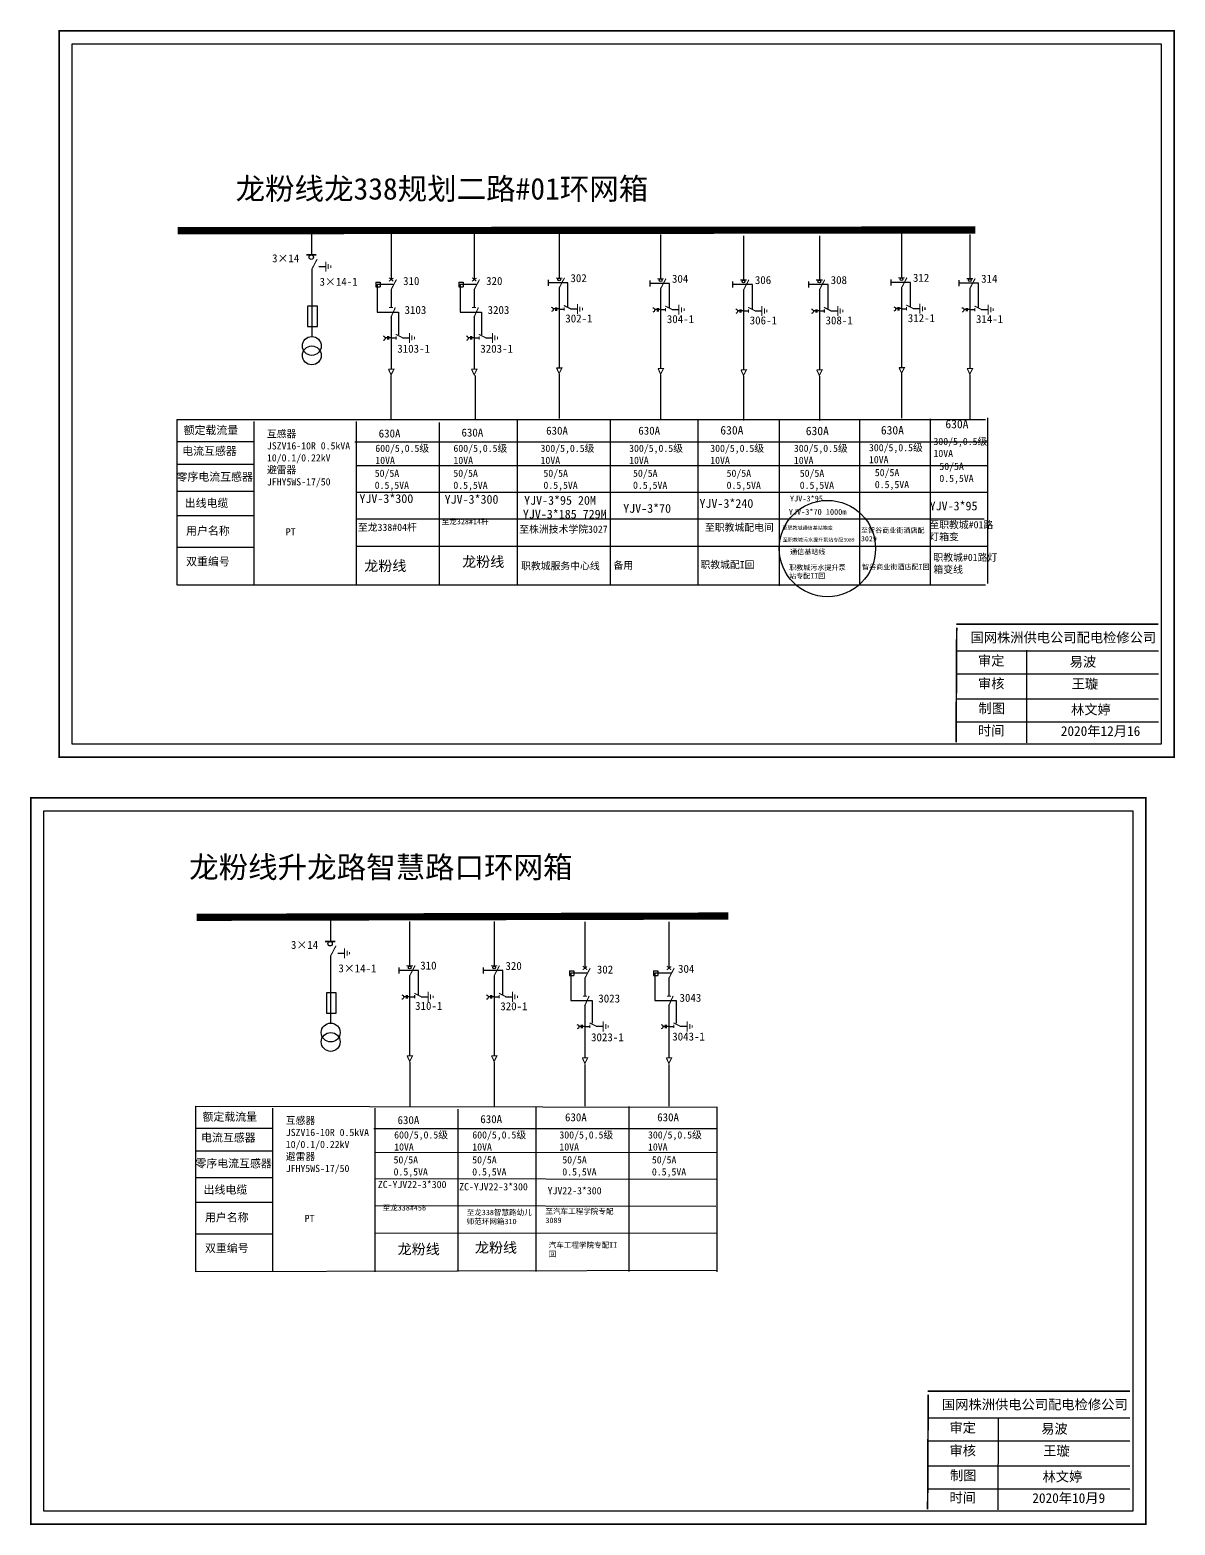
# Model space of a CAD drawing. Header units: millimetres. Extents: x 3103 to 3421, y 3415 to 3623.
# Drawn here: x 3102.8 to 3261.7, y 3415.6 to 3623 of the extents above; entities that cross this region are included whole.
import ezdxf

# ---------------------------------------------------------------- set-up
doc = ezdxf.new("R2010")
doc.units = ezdxf.units.MM
doc.linetypes.add('ACAD_ISO02W100', pattern=[15, 12, -3])
doc.linetypes.add('CENTER', pattern=[50.800000000000004, 31.75, -6.35, 6.35, -6.35])
doc.layers.add('2', color=7, linetype='Continuous')
doc.styles.add('hztxt_txtstyle_0.00_0_0', font='simkai.ttf')
doc.styles.add('hztxt_txtstyle_2.70_0_0', font='simkai.ttf', dxfattribs={"height": 2.7})
doc.styles.add('KaiTi_GB2312_txtstyle_1.09_0_0', font='', dxfattribs={"height": 1.0944})
doc.styles.add('字体', font='', dxfattribs={"height": 2.5})
doc.styles.get('KaiTi_GB2312_txtstyle_1.09_0_0').set_extended_font_data('KaiTi_GB2312')
doc.styles.get('字体').set_extended_font_data('SimSun')

# ---------------------------------------------------------------- blocks, each defined once
blk = doc.blocks.new('JD')
for points in [[(-2, 0.2000000000000028), (-2, -0.2000000000000028), (2, 0.2000000000000028), (2, -0.2000000000000028)], [(1, -1.200000000000003), (1, -0.7999999999999972), (-1, -1.200000000000003), (-1, -0.7999999999999972)], [(-0.5, -1.799999999999997), (-0.5, -2.200000000000003), (0.5, -1.799999999999997), (0.5, -2.200000000000003)]]:
    blk.add_trace(points)

msp = doc.modelspace()

# ---------------------------------------------------------------- linework, layer by layer
for p, q in [((3141.890043149017, 3595.111785608377), (3141.890043149017, 3591.823079043032)), ((3152.91164243195, 3594.742799829608), (3152.91164243195, 3588.327208719809)), ((3164.434528626217, 3594.742799829608), (3164.434528626217, 3588.327208719809)), ((3176.230144921808, 3594.676126708564), (3176.230144921808, 3588.56465657942)), ((3190.317537253153, 3594.587029855195), (3190.317537253153, 3588.47555972605)), ((3201.819267640044, 3594.408836658482), (3201.819267640044, 3588.297366529337)), ((3212.340231173298, 3594.408836658482), (3212.340231173298, 3588.297366529337)), ((3223.753407064777, 3594.721065049695), (3223.753407064777, 3588.60959492055)), ((3233.21629027913, 3594.594984211888), (3233.21629027913, 3588.483514082744)), ((3141.906534145139, 3589.788731839072), (3141.906534145139, 3580.463288843723)), ((3142.88914941174, 3590.158359839319), (3143.829945604183, 3590.158359839319)), ((3150.780972039469, 3587.979744400559), (3151.3800557974, 3587.979744400559)), ((3150.780972039469, 3587.979744400559), (3150.780972039469, 3587.31519172463)), ((3150.780972039469, 3587.31519172463), (3151.3800557974, 3587.31519172463)), ((3151.3800557974, 3587.979744400559), (3151.3800557974, 3587.31519172463)), ((3152.91164243195, 3586.96486704771), (3152.91164243195, 3584.49011150186)), ((3162.303858233736, 3587.979744400559), (3162.902941991667, 3587.979744400559)), ((3162.303858233736, 3587.979744400559), (3162.303858233736, 3587.31519172463)), ((3162.303858233736, 3587.31519172463), (3162.902941991667, 3587.31519172463)), ((3162.902941991667, 3587.979744400559), (3162.902941991667, 3587.31519172463)), ((3164.434528626217, 3586.96486704771), (3164.434528626217, 3584.49011150186)), ((3176.230144921808, 3587.202314907321), (3176.230144921808, 3576.100872793886)), ((3190.317537253153, 3587.113218053952), (3190.317537253153, 3576.011775940517)), ((3201.819267640044, 3586.935024857238), (3201.819267640044, 3575.833582743803)), ((3212.340231173298, 3586.935024857238), (3212.340231173298, 3575.833582743803)), ((3223.753407064777, 3587.247253248451), (3223.753407064777, 3576.145811135016)), ((3233.21629027913, 3587.121172410645), (3233.21629027913, 3576.01973029721)), ((3152.91164243195, 3583.251883883946), (3152.91164243195, 3575.944863314514)), ((3164.434528626217, 3583.251883883946), (3164.434528626217, 3575.944863314514)), ((3176.230144921808, 3584.254386898881), (3176.921342352386, 3584.254386898881)), ((3177.82373930815, 3584.273574993361), (3178.764535500593, 3584.273574993361)), ((3190.317537253153, 3584.165290045511), (3191.00873468373, 3584.165290045511)), ((3191.911131639495, 3584.184478139992), (3192.851927831937, 3584.184478139992)), ((3201.819267640044, 3583.987096848798), (3202.510465070622, 3583.987096848798)), ((3203.412862026386, 3584.006284943278), (3204.353658218829, 3584.006284943278)), ((3212.340231173298, 3583.987096848798), (3213.031428603875, 3583.987096848798)), ((3213.93382555964, 3584.006284943278), (3214.874621752082, 3584.006284943278)), ((3223.753407064777, 3584.299325240011), (3224.444604495354, 3584.299325240011)), ((3225.347001451119, 3584.318513334491), (3226.287797643561, 3584.318513334491)), ((3233.21629027913, 3584.173244402205), (3233.907487709707, 3584.173244402205)), ((3234.809884665472, 3584.192432496685), (3235.750680857914, 3584.192432496685)), ((3152.91164243195, 3580.251563251185), (3153.602839862528, 3580.251563251185)), ((3154.505236818292, 3580.270751345666), (3155.446033010735, 3580.270751345666)), ((3164.434528626217, 3580.251563251185), (3165.125726056795, 3580.251563251185)), ((3166.028123012559, 3580.270751345666), (3166.968919205002, 3580.270751345666)), ((3133.949923196233, 3565.833187998026), (3123.245461722921, 3565.833187998026)), ((3133.909528783742, 3562.684483441853), (3123.205067310429, 3562.684483441853)), ((3133.909528783742, 3558.970626916792), (3123.205067310429, 3558.970626916792)), ((3133.86913437125, 3555.579714252367), (3123.164672897938, 3555.579714252367)), ((3133.907901887631, 3551.170352851538), (3123.203440414319, 3551.170352851538)), ((3144.507586422586, 3499.902896157168), (3144.507586422586, 3496.614189591823)), ((3155.492432064329, 3499.300958254817), (3155.492432064329, 3493.189488125672)), ((3167.210949388859, 3499.300958254817), (3167.210949388859, 3493.189488125672)), ((3179.798944262415, 3499.266549166742), (3179.798944262415, 3492.850958056943)), ((3191.457057492314, 3499.266549166742), (3191.457057492314, 3492.850958056943)), ((3144.524077418707, 3494.579842387863), (3144.524077418707, 3485.254399392514)), ((3145.506692685309, 3494.94947038811), (3146.447488877752, 3494.94947038811)), ((3155.492432064329, 3491.827146453573), (3155.492432064329, 3480.725704340138)), ((3167.210949388859, 3491.827146453573), (3167.210949388859, 3480.725704340138)), ((3177.668273869934, 3492.503493737693), (3178.267357627865, 3492.503493737693)), ((3177.668273869934, 3492.503493737693), (3177.668273869934, 3491.838941061764)), ((3177.668273869934, 3491.838941061764), (3178.267357627865, 3491.838941061764)), ((3178.267357627865, 3492.503493737693), (3178.267357627865, 3491.838941061764)), ((3189.326387099833, 3492.503493737693), (3189.925470857764, 3492.503493737693)), ((3189.326387099833, 3492.503493737693), (3189.326387099833, 3491.838941061764)), ((3189.326387099833, 3491.838941061764), (3189.925470857764, 3491.838941061764)), ((3189.925470857764, 3492.503493737693), (3189.925470857764, 3491.838941061764)), ((3179.798944262415, 3491.488616384845), (3179.798944262415, 3489.013860838994)), ((3191.457057492314, 3491.488616384845), (3191.457057492314, 3489.013860838994)), ((3155.492432064329, 3488.879218445133), (3156.183629494906, 3488.879218445133)), ((3157.086026450671, 3488.898406539613), (3158.026822643114, 3488.898406539613)), ((3167.210949388859, 3488.879218445133), (3167.902146819436, 3488.879218445133)), ((3168.804543775201, 3488.898406539613), (3169.745339967643, 3488.898406539613)), ((3179.798944262415, 3487.77563322108), (3179.798944262415, 3480.468612651649)), ((3191.457057492314, 3487.77563322108), (3191.457057492314, 3480.468612651649)), ((3179.798944262415, 3484.77531258832), (3180.490141692993, 3484.77531258832)), ((3181.392538648757, 3484.7945006828), (3182.3333348412, 3484.7945006828)), ((3191.457057492314, 3484.77531258832), (3192.148254922892, 3484.77531258832)), ((3193.050651878656, 3484.7945006828), (3193.991448071099, 3484.7945006828)), ((3136.567466469802, 3470.624298546816), (3125.86300499649, 3470.624298546816)), ((3136.527072057311, 3467.475593990643), (3125.822610583998, 3467.475593990643)), ((3136.527072057311, 3463.761737465582), (3125.822610583998, 3463.761737465582)), ((3136.486677644819, 3460.370824801158), (3125.782216171506, 3460.370824801158)), ((3136.5254451612, 3455.961463400329), (3125.820983687887, 3455.961463400329))]:
    msp.add_line(p, q)
at = {"linetype": 'ACAD_ISO02W100'}
for p, q in [((3153.211243127258, 3587.633304752655), (3150.971506663697, 3587.633304752655)), ((3150.971506663697, 3587.633304752655), (3150.971506663697, 3583.823373486891)), ((3164.734129321525, 3587.633304752655), (3162.494392857964, 3587.633304752655)), ((3162.494392857964, 3587.633304752655), (3162.494392857964, 3583.823373486891)), ((3150.971506663697, 3583.823373486891), (3153.926052759454, 3583.823373486891)), ((3153.926052759454, 3583.823373486891), (3153.926052759454, 3580.680180670694)), ((3162.494392857964, 3583.823373486891), (3165.448938953721, 3583.823373486891)), ((3165.448938953721, 3583.823373486891), (3165.448938953721, 3580.680180670694)), ((3180.098544957723, 3492.15705408979), (3177.858808494162, 3492.15705408979)), ((3177.858808494162, 3492.15705408979), (3177.858808494162, 3488.347122824025)), ((3191.756658187622, 3492.15705408979), (3189.516921724061, 3492.15705408979)), ((3189.516921724061, 3492.15705408979), (3189.516921724061, 3488.347122824025)), ((3177.858808494162, 3488.347122824025), (3180.813354589919, 3488.347122824025)), ((3180.813354589919, 3488.347122824025), (3180.813354589919, 3485.203930007828)), ((3189.516921724061, 3488.347122824025), (3192.471467819818, 3488.347122824025)), ((3192.471467819818, 3488.347122824025), (3192.471467819818, 3485.203930007828))]:
    msp.add_line(p, q, dxfattribs=at)
at = {"linetype": 'CENTER'}
for p, q in [((3152.878891503839, 3575.036740578884), (3152.878891503839, 3568.900380562483)), ((3164.597408828368, 3575.036740578884), (3164.597408828368, 3568.900380562483)), ((3176.234147634886, 3575.203019581423), (3176.234147634886, 3569.066659565021)), ((3190.321539966231, 3575.113922728053), (3190.321539966231, 3568.977562711652)), ((3201.823270353122, 3574.93572953134), (3201.823270353122, 3568.799369514938)), ((3212.344233886376, 3574.93572953134), (3212.344233886376, 3568.799369514938)), ((3223.757409777855, 3575.247957922553), (3223.757409777855, 3569.111597906151)), ((3233.220292992207, 3575.121877084747), (3233.220292992207, 3568.985517068345)), ((3155.496434777407, 3479.827851127675), (3155.496434777407, 3473.691491111274)), ((3167.214952101936, 3479.827851127675), (3167.214952101936, 3473.691491111274)), ((3179.802946975493, 3479.48726820907), (3179.802946975493, 3473.724160717303)), ((3191.461060205392, 3479.48726820907), (3191.461060205392, 3473.724160717303))]:
    msp.add_line(p, q, dxfattribs=at)
at = {"linetype": 'Continuous'}
for p, q in [((3123.182507186839, 3568.914370603823), (3235.399897721117, 3568.914370603823)), ((3123.224408701642, 3545.971623481161), (3123.224408701642, 3568.914370603823)), ((3133.85253460483, 3568.667041112553), (3133.85253460483, 3545.975288829798)), ((3148.061000070502, 3568.667041112553), (3148.061000070502, 3545.975288829798)), ((3159.578602243897, 3568.515538265667), (3159.578602243897, 3545.989204188811)), ((3170.405730657362, 3568.87133017679), (3170.405730657362, 3545.976902719261)), ((3183.299171754485, 3568.87133017679), (3183.299171754485, 3545.976902719261)), ((3195.499709221259, 3568.855173799073), (3195.499709221259, 3545.960746341544)), ((3206.766499732553, 3568.777965235861), (3206.766499732553, 3545.883537778332)), ((3217.901126771145, 3568.899118398412), (3217.901126771145, 3545.95637127575)), ((3227.720679392812, 3569.006586877997), (3227.720679392812, 3546.063839755335)), ((3235.679141624957, 3569.146108416108), (3235.679141624957, 3546.203361293446)), ((3147.887838823829, 3565.850110367236), (3235.650310260634, 3565.850110367236)), ((3148.061000070502, 3562.553997365999), (3235.626157204387, 3562.553997365999)), ((3148.061000070502, 3558.872996278891), (3235.674463316881, 3558.872996278891)), ((3148.061000070502, 3555.142865976179), (3235.190464255163, 3555.142865976179)), ((3148.061000070502, 3551.34876200748), (3235.60933118707, 3551.34876200748)), ((3235.399897721117, 3545.971623481161), (3123.298494431574, 3545.971623481161)), ((3125.800050460408, 3473.705481152614), (3198.089082132645, 3473.588278585193)), ((3125.841951975211, 3450.762734029951), (3125.841951975211, 3473.705481152614)), ((3136.470077878398, 3473.458151661343), (3136.470077878398, 3450.766399378589)), ((3150.678543344071, 3473.458151661343), (3150.678543344071, 3450.766399378589)), ((3162.196145517466, 3473.306648814458), (3162.196145517466, 3450.780314737602)), ((3173.023273930931, 3473.662440725581), (3173.023273930931, 3450.768013268052)), ((3185.916715028053, 3473.662440725581), (3185.916715028053, 3450.768013268052)), ((3198.117252494828, 3473.646284347863), (3198.117252494828, 3450.751856890335)), ((3150.505382097398, 3470.641220916027), (3198.154039046323, 3470.602206084578)), ((3150.678543344071, 3467.345107914789), (3198.218995960001, 3467.291560365834)), ((3150.678543344071, 3463.664106827681), (3198.154039046323, 3463.591426885896)), ((3150.678543344071, 3459.93397652497), (3197.959167187461, 3459.826378360081)), ((3150.678543344071, 3456.13987255627), (3198.154039046323, 3456.126244880143)), ((3198.154039046323, 3450.933075401304), (3125.916037705143, 3450.762734029951))]:
    msp.add_line(p, q, dxfattribs=at)
at = {"color": 0, "linetype": 'Continuous'}
for p, q in [((3231.332311016321, 3536.868784599226), (3259.386612314153, 3536.868784599226)), ((3241.093753083104, 3536.927233943833), (3241.069304024632, 3524.120586304104)), ((3231.332311016321, 3533.673593024232), (3259.386612314153, 3533.673593024232)), ((3231.332311016321, 3530.187056088854), (3259.386612314153, 3530.187056088854)), ((3231.332311016321, 3526.991863915656), (3259.386612314153, 3526.991863915656)), ((3227.378693153521, 3430.508319462259), (3255.432994451354, 3430.508319462259)), ((3237.140135220305, 3430.566768806866), (3237.115686161833, 3417.760121167137)), ((3227.378693153521, 3427.313127887266), (3255.432994451354, 3427.313127887266)), ((3227.378693153521, 3423.826590951887), (3255.432994451354, 3423.826590951887)), ((3227.378693153521, 3420.631398778689), (3255.432994451354, 3420.631398778689))]:
    msp.add_line(p, q, dxfattribs=at)
at = {"color": 0, "linetype": 'Continuous', "const_width": 0.2249186276293123}
for points in [[(3106.861289015435, 3622.845330586794), (3261.594026627088, 3622.845330586794), (3261.594026627088, 3522.097225440322), (3106.861289015435, 3522.097225440322)], [(3102.907671152636, 3516.484865449827), (3257.640408764289, 3516.484865449827), (3257.640408764289, 3415.736760303355), (3102.907671152636, 3415.736760303355)]]:
    msp.add_lwpolyline(points, close=True, dxfattribs=at)
at = {"color": 0, "linetype": 'Continuous'}
for points in [[(3108.681228136491, 3621.025391465736), (3259.774087506029, 3621.025391465736), (3259.774087506029, 3523.91716456138), (3108.681228136491, 3523.91716456138)], [(3104.727610273692, 3514.664926328769), (3255.820469643229, 3514.664926328769), (3255.820469643229, 3417.556699424414), (3104.727610273692, 3417.556699424414)]]:
    msp.add_lwpolyline(points, close=True, dxfattribs=at)
for points, const_width in [([(3123.299916099965, 3595.111785608377), (3234.002167047186, 3595.211446194547)], 0.9984729298843239), ([(3141.138995270374, 3591.777007518896), (3142.540611695445, 3591.777007518896)], 0.2376836714547461), ([(3141.906534145139, 3589.750356099629), (3142.655331175426, 3591.170261156134)], 0.1497709394826486), ([(3152.62665372895, 3588.103882692938), (3153.2351703735, 3588.559984049357)], 0.1497709394826486), ([(3152.632086993065, 3588.603422252372), (3153.218870581157, 3588.114742131312)], 0.1497709394826486), ([(3152.91164243195, 3586.926491308267), (3153.660439462237, 3588.346396364772)], 0.1497709394826486), ([(3164.149539923217, 3588.103882692938), (3164.758056567767, 3588.559984049357)], 0.1497709394826486), ([(3164.154973187332, 3588.603422252372), (3164.741756775424, 3588.114742131312)], 0.1497709394826486), ([(3164.434528626217, 3586.926491308267), (3165.183325656504, 3588.346396364772)], 0.1497709394826486), ([(3175.788546997787, 3588.545468484939), (3176.67174359052, 3588.545468484939)], 0.1497709394826486), ([(3176.230144921808, 3587.163939167878), (3176.978941952094, 3588.583844224383)], 0.1497709394826486), ([(3189.875939329132, 3588.45637163157), (3190.759135921865, 3588.45637163157)], 0.1497709394826486), ([(3190.317537253153, 3587.074842314509), (3191.066334283439, 3588.494747371013)], 0.1497709394826486), ([(3201.377669716023, 3588.278178434856), (3202.260866308756, 3588.278178434856)], 0.1497709394826486), ([(3201.819267640044, 3586.896649117795), (3202.56806467033, 3588.3165541743)], 0.1497709394826486), ([(3211.898633249276, 3588.278178434856), (3212.78182984201, 3588.278178434856)], 0.1497709394826486), ([(3212.340231173298, 3586.896649117795), (3213.089028203584, 3588.3165541743)], 0.1497709394826486), ([(3223.311809140755, 3588.590406826069), (3224.195005733489, 3588.590406826069)], 0.1497709394826486), ([(3223.753407064777, 3587.208877509008), (3224.502204095063, 3588.628782565513)], 0.1497709394826486), ([(3232.774692355108, 3588.464325988263), (3233.657888947841, 3588.464325988263)], 0.1497709394826486), ([(3233.21629027913, 3587.082796671202), (3233.965087309416, 3588.502701727707)], 0.1497709394826486), ([(3176.882942371016, 3584.753272410678), (3177.881338907858, 3584.254386898881)], 0.1497709394826486), ([(3224.406204513985, 3584.798210751808), (3225.404601050827, 3584.299325240011)], 0.1497709394826486), ([(3152.642896809666, 3584.450465153552), (3153.197805491811, 3584.450465153552)], 0.1497709394826486), ([(3152.880965265505, 3583.068935836491), (3153.510831696071, 3584.481647255575)], 0.1497709394826486), ([(3164.165783003933, 3584.450465153552), (3164.720691686078, 3584.450465153552)], 0.1497709394826486), ([(3164.403851459771, 3583.068935836491), (3165.033717890338, 3584.481647255575)], 0.1497709394826486), ([(3176.921342352386, 3584.484641785058), (3176.921342352386, 3584.024132012704)], 0.1497709394826486), ([(3190.970334702361, 3584.664175557309), (3191.968731239203, 3584.165290045511)], 0.1497709394826486), ([(3191.00873468373, 3584.395544931689), (3191.00873468373, 3583.935035159335)], 0.1497709394826486), ([(3202.472065089252, 3584.485982360595), (3203.470461626094, 3583.987096848798)], 0.1497709394826486), ([(3202.510465070622, 3584.217351734975), (3202.510465070622, 3583.756841962621)], 0.1497709394826486), ([(3212.993028622506, 3584.485982360595), (3213.991425159348, 3583.987096848798)], 0.1497709394826486), ([(3213.031428603875, 3584.217351734975), (3213.031428603875, 3583.756841962621)], 0.1497709394826486), ([(3224.444604495354, 3584.529580126188), (3224.444604495354, 3584.069070353834)], 0.1497709394826486), ([(3233.869087728337, 3584.672129914002), (3234.867484265179, 3584.173244402205)], 0.1497709394826486), ([(3233.907487709707, 3584.403499288382), (3233.907487709707, 3583.942989516028)], 0.1497709394826486), ([(3153.564439881158, 3580.750448762983), (3154.562836418001, 3580.251563251185)], 0.1497709394826486), ([(3165.087326075425, 3580.750448762983), (3166.085722612268, 3580.251563251185)], 0.1497709394826486), ([(3153.602839862528, 3580.481818137363), (3153.602839862528, 3580.021308365009)], 0.1497709394826486), ([(3165.125726056795, 3580.481818137363), (3165.125726056795, 3580.021308365009)], 0.1497709394826486), ([(3152.543407722602, 3575.900044194424), (3153.305807275136, 3575.900044194424), (3152.915645145028, 3575.127642574409), (3152.55261805848, 3575.913709070124)], 0.1497709394826486), ([(3164.066293916869, 3575.900044194424), (3164.828693469402, 3575.900044194424), (3164.438531339295, 3575.127642574409), (3164.075504252747, 3575.913709070124)], 0.1497709394826486), ([(3175.86191021246, 3576.0789500003), (3176.624309764994, 3576.0789500003), (3176.234147634886, 3575.306548059601), (3175.871120548338, 3576.092614876)], 0.1497709394826486), ([(3189.949302543805, 3575.989853146931), (3190.711702096338, 3575.989853146931), (3190.321539966231, 3575.217451206232), (3189.958512879683, 3576.00351802263)], 0.1497709394826486), ([(3201.451032930696, 3575.811659950217), (3202.21343248323, 3575.811659950217), (3201.823270353122, 3575.039258009518), (3201.460243266574, 3575.825324825917)], 0.1497709394826486), ([(3211.971996463949, 3575.811659950217), (3212.734396016483, 3575.811659950217), (3212.344233886376, 3575.039258009518), (3211.981206799828, 3575.825324825917)], 0.1497709394826486), ([(3223.385172355428, 3576.12388834143), (3224.147571907962, 3576.12388834143), (3223.757409777855, 3575.351486400731), (3223.394382691307, 3576.13755321713)], 0.1497709394826486), ([(3232.848055569781, 3575.997807503624), (3233.610455122315, 3575.997807503624), (3233.220292992207, 3575.225405562925), (3232.857265905659, 3576.011472379324)], 0.1497709394826486), ([(3125.917459373533, 3499.902896157168), (3199.69791543102, 3500.081887554958)], 0.9984729298843239), ([(3143.756538543942, 3496.568118067687), (3145.158154969014, 3496.568118067687)], 0.2376836714547461), ([(3144.524077418707, 3494.54146664842), (3145.272874448994, 3495.961371704924)], 0.1497709394826486), ([(3155.050834140307, 3493.170300031191), (3155.934030733041, 3493.170300031191)], 0.1497709394826486), ([(3155.492432064329, 3491.78877071413), (3156.241229094615, 3493.208675770635)], 0.1497709394826486), ([(3166.769351464837, 3493.170300031191), (3167.652548057571, 3493.170300031191)], 0.1497709394826486), ([(3167.210949388859, 3491.78877071413), (3167.959746419145, 3493.208675770635)], 0.1497709394826486), ([(3179.513955559415, 3492.627632030072), (3180.122472203965, 3493.083733386491)], 0.1497709394826486), ([(3179.51938882353, 3493.127171589506), (3180.106172411622, 3492.638491468446)], 0.1497709394826486), ([(3179.798944262415, 3491.450240645402), (3180.547741292702, 3492.870145701906)], 0.1497709394826486), ([(3191.172068789314, 3492.627632030072), (3191.780585433864, 3493.083733386491)], 0.1497709394826486), ([(3191.177502053429, 3493.127171589506), (3191.76428564152, 3492.638491468446)], 0.1497709394826486), ([(3191.457057492314, 3491.450240645402), (3192.2058545226, 3492.870145701906)], 0.1497709394826486), ([(3156.145229513537, 3489.37810395693), (3157.143626050379, 3488.879218445133)], 0.1497709394826486), ([(3167.863746838067, 3489.37810395693), (3168.862143374909, 3488.879218445133)], 0.1497709394826486), ([(3156.183629494906, 3489.10947333131), (3156.183629494906, 3488.648963558956)], 0.1497709394826486), ([(3167.902146819436, 3489.10947333131), (3167.902146819436, 3488.648963558956)], 0.1497709394826486), ([(3179.53019864013, 3488.974214490686), (3180.085107322276, 3488.974214490686)], 0.1497709394826486), ([(3179.768267095969, 3487.592685173625), (3180.398133526536, 3489.00539659271)], 0.1497709394826486), ([(3191.188311870029, 3488.974214490686), (3191.743220552175, 3488.974214490686)], 0.1497709394826486), ([(3191.426380325868, 3487.592685173625), (3192.056246756435, 3489.00539659271)], 0.1497709394826486), ([(3180.451741711623, 3485.274198100117), (3181.450138248465, 3484.77531258832)], 0.1497709394826486), ([(3192.109854941522, 3485.274198100117), (3193.108251478364, 3484.77531258832)], 0.1497709394826486), ([(3180.490141692993, 3485.005567474497), (3180.490141692993, 3484.545057702143)], 0.1497709394826486), ([(3192.148254922892, 3485.005567474497), (3192.148254922892, 3484.545057702143)], 0.1497709394826486), ([(3155.12419735498, 3480.703781546552), (3155.886596907514, 3480.703781546552), (3155.496434777407, 3479.931379605853), (3155.133407690859, 3480.717446422252)], 0.1497709394826486), ([(3166.84271467951, 3480.703781546552), (3167.605114232044, 3480.703781546552), (3167.214952101936, 3479.931379605853), (3166.851925015389, 3480.717446422252)], 0.1497709394826486), ([(3179.430709553067, 3480.423793531559), (3180.1931091056, 3480.423793531559), (3179.802946975493, 3479.651391911544), (3179.439919888945, 3480.437458407258)], 0.1497709394826486), ([(3191.088822782966, 3480.423793531559), (3191.851222335499, 3480.423793531559), (3191.461060205392, 3479.651391911544), (3191.098033118844, 3480.437458407258)], 0.1497709394826486)]:
    msp.add_lwpolyline(points, dxfattribs=dict(const_width=const_width))
for points in [[(3174.720042464726, 3588.319006027982), (3174.720042464726, 3587.484793641695)], [(3188.807434796071, 3588.229909174613), (3188.807434796071, 3587.395696788325)], [(3200.309165182962, 3588.051715977899), (3200.309165182962, 3587.217503591612)], [(3210.830128716216, 3588.051715977899), (3210.830128716216, 3587.217503591612)], [(3222.243304607695, 3588.363944369112), (3222.243304607695, 3587.529731982825)], [(3231.706187822047, 3588.237863531306), (3231.706187822047, 3587.403651145019)], [(3141.313233116865, 3584.62372670337), (3141.313233116865, 3581.824510270042), (3142.697778121706, 3581.824510270042), (3142.697778121706, 3584.655536340765), (3141.313233116865, 3584.655536340765)], [(3175.726403684848, 3584.261891762287), (3175.411047637665, 3584.261891762287)], [(3175.726403684848, 3584.471998118917), (3175.726403684848, 3584.016767607119)], [(3175.866562888009, 3584.471998118917), (3175.866562888009, 3584.016767607119)], [(3176.228639629547, 3584.261891762287), (3175.866562888009, 3584.261891762287)], [(3189.813796016193, 3584.172794908918), (3189.498439969009, 3584.172794908918)], [(3189.813796016193, 3584.382901265548), (3189.813796016193, 3583.92767075375)], [(3189.953955219353, 3584.382901265548), (3189.953955219353, 3583.92767075375)], [(3190.316031960891, 3584.172794908918), (3189.953955219353, 3584.172794908918)], [(3201.315526403084, 3583.994601712204), (3201.000170355901, 3583.994601712204)], [(3201.315526403084, 3584.204708068834), (3201.315526403084, 3583.749477557036)], [(3201.455685606245, 3584.204708068834), (3201.455685606245, 3583.749477557036)], [(3201.817762347783, 3583.994601712204), (3201.455685606245, 3583.994601712204)], [(3211.836489936337, 3583.994601712204), (3211.521133889154, 3583.994601712204)], [(3211.836489936337, 3584.204708068834), (3211.836489936337, 3583.749477557036)], [(3211.976649139498, 3584.204708068834), (3211.976649139498, 3583.749477557036)], [(3212.338725881036, 3583.994601712204), (3211.976649139498, 3583.994601712204)], [(3223.249665827816, 3584.306830103417), (3222.934309780633, 3584.306830103417)], [(3223.249665827816, 3584.516936460047), (3223.249665827816, 3584.061705948249)], [(3223.389825030977, 3584.516936460047), (3223.389825030977, 3584.061705948249)], [(3223.751901772515, 3584.306830103417), (3223.389825030977, 3584.306830103417)], [(3232.712549042169, 3584.180749265611), (3232.397192994986, 3584.180749265611)], [(3232.712549042169, 3584.390855622241), (3232.712549042169, 3583.935625110443)], [(3232.85270824533, 3584.390855622241), (3232.85270824533, 3583.935625110443)], [(3233.214784986868, 3584.180749265611), (3232.85270824533, 3584.180749265611)], [(3152.40790119499, 3580.259068114592), (3152.092545147807, 3580.259068114592)], [(3152.40790119499, 3580.469174471222), (3152.40790119499, 3580.013943959424)], [(3152.548060398151, 3580.469174471222), (3152.548060398151, 3580.013943959424)], [(3152.910137139689, 3580.259068114592), (3152.548060398151, 3580.259068114592)], [(3163.930787389257, 3580.259068114592), (3163.615431342074, 3580.259068114592)], [(3163.930787389257, 3580.469174471222), (3163.930787389257, 3580.013943959424)], [(3164.070946592418, 3580.469174471222), (3164.070946592418, 3580.013943959424)], [(3164.433023333956, 3580.259068114592), (3164.070946592418, 3580.259068114592)], [(3153.982329607247, 3492.943837574234), (3153.982329607247, 3492.109625187947)], [(3165.700846931777, 3492.943837574234), (3165.700846931777, 3492.109625187947)], [(3143.930776390434, 3489.41483725216), (3143.930776390434, 3486.615620818833), (3145.315321395275, 3486.615620818833), (3145.315321395275, 3489.446646889555), (3143.930776390434, 3489.446646889555)], [(3154.988690827369, 3488.886723308539), (3154.673334780186, 3488.886723308539)], [(3154.988690827369, 3489.096829665169), (3154.988690827369, 3488.641599153371)], [(3155.12885003053, 3489.096829665169), (3155.12885003053, 3488.641599153371)], [(3155.490926772068, 3488.886723308539), (3155.12885003053, 3488.886723308539)], [(3166.707208151898, 3488.886723308539), (3166.391852104715, 3488.886723308539)], [(3166.707208151898, 3489.096829665169), (3166.707208151898, 3488.641599153371)], [(3166.847367355059, 3489.096829665169), (3166.847367355059, 3488.641599153371)], [(3167.209444096597, 3488.886723308539), (3166.847367355059, 3488.886723308539)], [(3179.295203025455, 3484.782817451726), (3178.979846978272, 3484.782817451726)], [(3179.295203025455, 3484.992923808356), (3179.295203025455, 3484.537693296558)], [(3179.435362228616, 3484.992923808356), (3179.435362228616, 3484.537693296558)], [(3179.797438970154, 3484.782817451726), (3179.435362228616, 3484.782817451726)], [(3190.953316255353, 3484.782817451726), (3190.637960208171, 3484.782817451726)], [(3190.953316255353, 3484.992923808356), (3190.953316255353, 3484.537693296558)], [(3191.093475458515, 3484.992923808356), (3191.093475458515, 3484.537693296558)], [(3191.455552200053, 3484.782817451726), (3191.093475458515, 3484.782817451726)]]:
    msp.add_lwpolyline(points)
at = {"linetype": 'ACAD_ISO02W100'}
for points in [[(3177.45777458426, 3584.48943876601), (3177.45777458426, 3587.90189961009), (3174.720042464726, 3587.90189961009)], [(3191.545166915605, 3584.40034191264), (3191.545166915605, 3587.81280275672), (3188.807434796071, 3587.81280275672)], [(3203.046897302496, 3584.222148715927), (3203.046897302496, 3587.634609560007), (3200.309165182962, 3587.634609560007)], [(3213.567860835749, 3584.222148715927), (3213.567860835749, 3587.634609560007), (3210.830128716216, 3587.634609560007)], [(3224.981036727228, 3584.53437710714), (3224.981036727228, 3587.94683795122), (3222.243304607695, 3587.94683795122)], [(3234.443919941581, 3584.408296269334), (3234.443919941581, 3587.820757113414), (3231.706187822047, 3587.820757113414)], [(3156.720061726781, 3489.114270312262), (3156.720061726781, 3492.526731156342), (3153.982329607247, 3492.526731156342)], [(3168.43857905131, 3489.114270312262), (3168.43857905131, 3492.526731156342), (3165.700846931777, 3492.526731156342)]]:
    msp.add_lwpolyline(points, dxfattribs=at)
for points in [[(3175.142410124908, 3584.518688372102, -0.8779338838572244), (3175.154089578521, 3583.911714646104)], [(3189.229802456253, 3584.429591518733, -0.8779338838572244), (3189.241481909865, 3583.822617792734)], [(3200.731532843144, 3584.251398322019, -0.8779338838572244), (3200.743212296757, 3583.644424596021)], [(3211.252496376398, 3584.251398322019, -0.8779338838572244), (3211.26417583001, 3583.644424596021)], [(3222.665672267877, 3584.563626713232, -0.8779338838572244), (3222.677351721489, 3583.956652987234)], [(3232.128555482229, 3584.437545875426, -0.8779338838572244), (3232.140234935842, 3583.830572149428)], [(3151.82390763505, 3580.515864724407, -0.8779338838572244), (3151.835587088663, 3579.908890998408)], [(3163.346793829317, 3580.515864724407, -0.8779338838572244), (3163.358473282929, 3579.908890998408)], [(3154.404697267429, 3489.143519918354, -0.8779338838572244), (3154.416376721042, 3488.536546192356)], [(3166.123214591958, 3489.143519918354, -0.8779338838572244), (3166.134894045571, 3488.536546192356)], [(3178.711209465515, 3485.039614061541, -0.8779338838572244), (3178.722888919127, 3484.432640335542)], [(3190.369322695414, 3485.039614061541, -0.8779338838572244), (3190.381002149026, 3484.432640335542)]]:
    msp.add_lwpolyline(points, format="xyb")
at = {"color": 0, "linetype": 'Continuous', "const_width": 0.2249186276293123}
for points in [[(3231.400104955929, 3540.07528162512), (3231.315305412054, 3524.172898656387)], [(3231.332311016321, 3540.571053692396), (3259.386612314154, 3540.571053692396)], [(3227.44648709313, 3433.714816488154), (3227.361687549255, 3417.81243351942)], [(3227.378693153521, 3434.21058855543), (3255.432994451355, 3434.21058855543)]]:
    msp.add_lwpolyline(points, dxfattribs=at)
for centre, radius in [((3141.839802892005, 3591.442048479807), 0.3045078930923799), ((3176.230144921808, 3588.334401693242), 0.1918786972163163), ((3190.317537253153, 3588.245304839873), 0.1918786972163163), ((3201.819267640044, 3588.067111643159), 0.1918786972163163), ((3212.340231173298, 3588.067111643159), 0.1918786972163163), ((3223.753407064777, 3588.379340034372), 0.1918786972163163), ((3233.21629027913, 3588.253259196566), 0.1918786972163163), ((3144.457346165573, 3496.233159028598), 0.3045078930923799), ((3155.492432064329, 3492.959233239495), 0.1918786972163163), ((3167.210949388859, 3492.959233239495), 0.1918786972163163)]:
    msp.add_circle(centre, radius)
at = {"color": 1}
msp.add_circle((3213.46183431549, 3551.03801299828), 6.67900790593194, dxfattribs=at)
at = {"layer": '2'}
for centre in [(3141.914637864781, 3579.132956103739), (3141.914637864781, 3577.826359450854), (3144.532181138349, 3483.92406665253), (3144.532181138349, 3482.617469999645)]:
    msp.add_circle(centre, 1.307392209993414, dxfattribs=at)

# ---------------------------------------------------------------- block references
at = {"xscale": 0.3494655254594363, "yscale": 0.3494655254594363, "zscale": 0.3494655254595134, "rotation": 90}
for p in [(3143.843394314136, 3590.131479852361), (3178.777984210546, 3584.246695006403), (3192.865376541891, 3584.157598153033), (3226.301246353515, 3584.291633347533), (3235.764129567867, 3584.165552509727), (3204.367106928782, 3583.97940495632), (3214.888070462036, 3583.97940495632), (3155.459481720688, 3580.243871358708), (3166.982367914955, 3580.243871358708), (3146.460937587705, 3494.922590401151), (3158.040271353067, 3488.871526552655), (3169.758788677596, 3488.871526552655), (3182.346783551153, 3484.767620695842), (3194.004896781052, 3484.767620695842)]:
    msp.add_blockref('JD', p, dxfattribs=at)

# ---------------------------------------------------------------- texts
at = {"linetype": 'Continuous', "style": 'hztxt_txtstyle_2.70_0_0'}
for s, p in [('3×14', (3136.401959228187, 3590.732009541394)), ('302', (3177.803772404805, 3587.981947615486)), ('304', (3191.89116473615, 3587.892850762116)), ('312', (3225.327034547774, 3588.026885956616)), ('314', (3234.789917762127, 3587.90080511881)), ('3×14-1', (3142.987389189518, 3587.483001224115)), ('310', (3154.578794913115, 3587.58591788059)), ('320', (3166.101681107382, 3587.58591788059)), ('306', (3203.392895123041, 3587.714657565403)), ('308', (3213.913858656295, 3587.714657565403)), ('3103', (3154.783264834895, 3583.567601058447)), ('3203', (3166.306151029162, 3583.567601058447)), ('302-1', (3177.090292246462, 3582.390302974854)), ('304-1', (3191.177684577806, 3582.301206121485)), ('306-1', (3202.679414964698, 3582.123012924772)), ('308-1', (3213.200378497951, 3582.123012924772)), ('312-1', (3224.61355438943, 3582.435241315985)), ('314-1', (3234.076437603783, 3582.309160478178)), ('3103-1', (3153.776866652633, 3578.19389176781)), ('3203-1', (3165.2997528469, 3578.19389176781)), ('3×14', (3139.019502501756, 3495.523120090185)), ('310', (3156.961519065385, 3492.661388853513)), ('320', (3168.784576871856, 3492.606779161738)), ('3×14-1', (3145.604932463087, 3492.274111772906)), ('302', (3181.46609674358, 3492.109667217725)), ('304', (3192.731534723629, 3492.209566469763)), ('310-1', (3156.248038907042, 3487.069744212882)), ('320-1', (3168.071096713512, 3487.015134521107)), ('3023', (3181.67056666536, 3488.091350395581)), ('3043', (3192.936004645409, 3488.191249647619)), ('3023-1', (3180.664168483097, 3482.717641104945)), ('3043-1', (3191.929606463147, 3482.817540356983))]:
    msp.add_text(s, height=1.109414366538138, dxfattribs=at).set_placement(p)
at = {"linetype": 'Continuous', "attachment_point": 1}
for s, insert, char_height, width, style in [('龙粉线龙338规划二路#01环网箱', (3131.338431974013, 3602.431736615817), 3, 93.3224769394611, '字体'), ('{\\fSimSun|b0|i0|c134|p2;630A}', (3229.831228011238, 3568.892207747741), 1.175718554719977, 9.453962523238982, 'hztxt_txtstyle_0.00_0_0'), ('{\\fSimSun|b0|i0|c134|p2;额定载流量}', (3124.130159040883, 3568.002962388681), 1.109414366538138, 17.88523703165575, 'hztxt_txtstyle_2.70_0_0'), ('\\A1;{\\fSimSun|b0|i0|c134|p2;互感器\\PJSZV16-10R 0.5kVA\\P10/0.1/0.22kV\\P避雷器\\PJFHY5WS-17/50}', (3135.685631329166, 3567.4455802035), 0.9984729298843239, 18.41127190728958, 'hztxt_txtstyle_2.70_0_0'), ('{\\fSimSun|b0|i0|c134|p2;630A}', (3151.19734982441, 3567.549380349397), 1.109414366538138, 17.88523703165575, 'hztxt_txtstyle_2.70_0_0'), ('{\\fSimSun|b0|i0|c134|p2;630A}', (3162.684313722433, 3567.679815204308), 1.109414366538138, 17.88523703165575, 'hztxt_txtstyle_2.70_0_0'), ('{\\fSimSun|b0|i0|c134|p2;630A}', (3174.432344170394, 3567.940684914129), 1.109414366538138, 17.88523703165575, 'hztxt_txtstyle_2.70_0_0'), ('{\\fSimSun|b0|i0|c134|p2;630A}', (3187.224645280701, 3567.940684914129), 1.109414366538138, 17.88523703165575, 'hztxt_txtstyle_2.70_0_0'), ('{\\fSimSun|b0|i0|c134|p2;630A}', (3198.604456934273, 3568.034203987169), 1.175718554719977, 9.453962523238982, 'hztxt_txtstyle_0.00_0_0'), ('{\\fSimSun|b0|i0|c134|p2;630A}', (3210.459639626685, 3567.940684914129), 1.175718554719977, 9.453962523238982, 'hztxt_txtstyle_0.00_0_0'), ('{\\fSimSun|b0|i0|c134|p2;630A}', (3220.877097336499, 3568.0363406946), 1.175718554719977, 9.453962523238982, 'hztxt_txtstyle_0.00_0_0'), ('\\A1;{\\fSimSun|b0|i0|c134|p2;300/5,0.5级\\P10VA}', (3228.17568324467, 3566.389346173989), 0.9984729298843239, 18.41127190728958, 'hztxt_txtstyle_2.70_0_0'), ('{\\fSimSun|b0|i0|c134|p2;电流互感器}', (3123.937433077339, 3565.118644909137), 1.109414366538138, 17.88523703165575, 'hztxt_txtstyle_2.70_0_0'), ('\\A1;{\\fSimSun|b0|i0|c134|p2;600/5,0.5级\\P10VA}', (3150.725302944698, 3565.437823340378), 0.9984729298843239, 18.41127190728958, 'hztxt_txtstyle_2.70_0_0'), ('\\A1;{\\fSimSun|b0|i0|c134|p2;600/5,0.5级\\P10VA}', (3161.567599043475, 3565.437823340378), 0.9984729298843239, 18.41127190728958, 'hztxt_txtstyle_2.70_0_0'), ('\\A1;{\\fSimSun|b0|i0|c134|p2;300/5,0.5级\\P10VA}', (3173.652960050807, 3565.437823340378), 0.9984729298843239, 18.41127190728958, 'hztxt_txtstyle_2.70_0_0'), ('\\A1;{\\fSimSun|b0|i0|c134|p2;300/5,0.5级\\P10VA}', (3185.945499763378, 3565.437823340378), 0.9984729298843239, 18.41127190728958, 'hztxt_txtstyle_2.70_0_0'), ('\\A1;{\\fSimSun|b0|i0|c134|p2;300/5,0.5级\\P10VA}', (3197.202149611195, 3565.437823340378), 0.9984729298843239, 18.41127190728958, 'hztxt_txtstyle_2.70_0_0'), ('\\A1;{\\fSimSun|b0|i0|c134|p2;300/5,0.5级\\P10VA}', (3208.804094860117, 3565.437823340378), 0.9984729298843239, 18.41127190728958, 'hztxt_txtstyle_2.70_0_0'), ('\\A1;{\\fSimSun|b0|i0|c134|p2;300/5,0.5级\\P10VA}', (3219.221552569931, 3565.533479120849), 0.9984729298843239, 18.41127190728958, 'hztxt_txtstyle_2.70_0_0'), ('{\\fSimSun|b0|i0|c134|p2;50/5A\\P0.5,5VA}', (3150.644875718066, 3561.98087429354), 0.9984729298843239, 17.88523703165575, 'hztxt_txtstyle_2.70_0_0'), ('{\\fSimSun|b0|i0|c134|p2;50/5A\\P0.5,5VA}', (3161.556230164776, 3561.98087429354), 0.9984729298843239, 17.88523703165575, 'hztxt_txtstyle_2.70_0_0'), ('{\\fSimSun|b0|i0|c134|p2;50/5A\\P0.5,5VA}', (3174.055944921149, 3561.98087429354), 0.9984729298843239, 17.88523703165575, 'hztxt_txtstyle_2.70_0_0'), ('{\\fSimSun|b0|i0|c134|p2;50/5A\\P0.5,5VA}', (3186.486601329587, 3561.98087429354), 0.9984729298843239, 17.88523703165575, 'hztxt_txtstyle_2.70_0_0'), ('{\\fSimSun|b0|i0|c134|p2;50/5A\\P0.5,5VA}', (3199.469731844371, 3561.98087429354), 0.9984729298843239, 17.88523703165575, 'hztxt_txtstyle_2.70_0_0'), ('{\\fSimSun|b0|i0|c134|p2;50/5A\\P0.5,5VA}', (3209.621437140936, 3561.98087429354), 0.9984729298843239, 17.88523703165575, 'hztxt_txtstyle_2.70_0_0'), ('{\\fSimSun|b0|i0|c134|p2;50/5A\\P0.5,5VA}', (3220.038894850749, 3562.076530074011), 0.9984729298843239, 17.88523703165575, 'hztxt_txtstyle_2.70_0_0'), ('{\\fSimSun|b0|i0|c134|p2;50/5A\\P0.5,5VA}', (3228.993025525489, 3562.932397127151), 0.9984729298843239, 17.88523703165575, 'hztxt_txtstyle_2.70_0_0'), ('{\\fSimSun|b0|i0|c134|p2;零序电流互感器}', (3123.149607567285, 3561.540137948113), 1.109414366538138, 17.88523703165575, 'hztxt_txtstyle_2.70_0_0'), ('{\\fSimSun|b0|i0|c134|p2;出线电缆}', (3124.282787348823, 3557.900398709924), 1.109414366538138, 17.88523703165575, 'hztxt_txtstyle_2.70_0_0'), ('YJV-3*300', (3148.522178725716, 3558.573930099212), 1.220355803191952, 19.67376073482133, 'hztxt_txtstyle_2.70_0_0'), ('YJV-3*300', (3160.34353776905, 3558.476009968084), 1.220355803191952, 19.67376073482133, 'hztxt_txtstyle_2.70_0_0'), ('YJV-3*95 20M', (3171.374439289787, 3558.330620587337), 1.220355803191952, 19.67376073482133, 'hztxt_txtstyle_2.70_0_0'), ('YJV-3*240 ', (3195.707580582165, 3557.904284205419), 1.220355803191952, 19.67376073482133, 'hztxt_txtstyle_2.70_0_0'), ('{\\fSimSun|b0|i0|c134|p2;YJV-3*95}', (3208.263163558148, 3558.372478078975), 0.8, 19.67376073482133, 'hztxt_txtstyle_2.70_0_0'), ('YJV-3*185 729M', (3171.200756373575, 3556.421481646234), 1.220355803191952, 19.67376073482133, 'hztxt_txtstyle_2.70_0_0'), ('YJV-3*70', (3185.12440760849, 3557.216888896764), 1.220355803191952, 19.67376073482133, 'hztxt_txtstyle_2.70_0_0'), ('{\\fSimSun|b0|i0|c134|p2;YJV-3*70 1000m}', (3208.099111299103, 3556.516966939985), 0.8, 19.67376073482133, 'hztxt_txtstyle_2.70_0_0'), ('YJV-3*95 ', (3227.644531059922, 3557.553585251492), 1.220355803191952, 19.67376073482133, 'hztxt_txtstyle_2.70_0_0'), ('{\\fSimSun|b0|i0|c134|p2;用户名称}', (3124.473587079759, 3554.054173643663), 1.109414366538138, 17.88523703165575, 'hztxt_txtstyle_2.70_0_0'), ('{\\fSimSun|b0|i0|c134|p2;PT}', (3138.299279558954, 3553.854277569425), 1.002401597335937, 7.798616563789952, 'hztxt_txtstyle_0.00_0_0'), ('{\\fSimSun|b0|i0|c134|p2;至龙338#04杆}', (3148.311951357497, 3554.489537694588), 1, 12.84479154836961, 'hztxt_txtstyle_2.70_0_0'), ('{\\fSimSun|b0|i0|c134|p2;至龙328#14杆}', (3159.933735844742, 3555.153008240303), 0.75, 9.832745954704727, 'hztxt_txtstyle_2.70_0_0'), ('{\\fSimSun|b0|i0|c134|p2;至株洲技术学院3027}', (3170.69655386715, 3554.221780461206), 1, 12.84479154836961, 'hztxt_txtstyle_2.70_0_0'), ('{\\fSimSun|b0|i0|c134|p2;至职教城配电间}', (3196.468671366333, 3554.475992439069), 1, 12.84479154836961, 'hztxt_txtstyle_2.70_0_0'), ('{\\fSimSun|b0|i0|c134|p2;至职教城通信基站箱变}', (3207.211850501817, 3554.152854814028), 0.5, 10.71233131091756, 'hztxt_txtstyle_2.70_0_0'), ('{\\fSimSun|b0|i0|c134|p2;至智谷商业街酒店配3029}', (3218.120399448911, 3553.914698226637), 0.7, 9.892184341292044, 'hztxt_txtstyle_2.70_0_0'), ('{\\fSimSun|b0|i0|c134|p2;至职教城#01路灯箱变}', (3227.606111712799, 3554.841484316597), 1, 8.850088028282947, 'hztxt_txtstyle_2.70_0_0'), ('{\\fSimSun|b0|i0|c134|p2;至职教城污水提升泵站专配3089}', (3207.270767595645, 3552.498289664898), 0.5, 10.71233131091756, 'hztxt_txtstyle_2.70_0_0'), ('{\\fSimSun|b0|i0|c134|p2;双重编号}', (3124.473587079759, 3549.794703128565), 1.109414366538138, 17.88523703165575, 'hztxt_txtstyle_2.70_0_0'), ('{\\fSimSun|b0|i0|c134|p2;通信基站线}', (3208.282386827322, 3550.942051581672), 0.7, 10.71233131091756, 'hztxt_txtstyle_2.70_0_0'), ('{\\fSimSun|b0|i0|c134|p2;职教城#01路灯箱变线}', (3228.171334678208, 3550.308752603702), 1, 8.850088028282947, 'hztxt_txtstyle_2.70_0_0'), ('{\\fSimSun|b0|i0|c134|p2;职教城服务中心线}', (3170.955570081765, 3549.138567075114), 1, 12.84479154836961, 'hztxt_txtstyle_2.70_0_0'), ('{\\fSimSun|b0|i0|c134|p2;备用}', (3183.774096199217, 3549.218651779036), 1, 12.84479154836961, 'hztxt_txtstyle_2.70_0_0'), ('{\\fSimSun|b0|i0|c134|p2;职教城配I回}', (3195.845049993979, 3549.305430566801), 1, 12.84479154836961, 'hztxt_txtstyle_2.70_0_0'), ('{\\fSimSun|b0|i0|c134|p2;职教城污水提升泵站专配II回}', (3208.143447754668, 3548.758743369922), 0.7, 8.567473086475523, 'hztxt_txtstyle_2.70_0_0'), ('{\\fSimSun|b0|i0|c134|p2;智谷商业街酒店配I回}', (3218.274171341113, 3548.851451826323), 0.7, 9.892184341292044, 'hztxt_txtstyle_2.70_0_0'), ('龙粉线升龙路智慧路口环网箱', (3124.896298904462, 3508.354563938534), 3, 104.6012764028247, '字体'), ('{\\fSimSun|b0|i0|c134|p2;额定载流量}', (3126.747702314451, 3472.794072937471), 1.109414366538138, 17.88523703165575, 'hztxt_txtstyle_2.70_0_0'), ('\\A1;{\\fSimSun|b0|i0|c134|p2;互感器\\PJSZV16-10R 0.5kVA\\P10/0.1/0.22kV\\P避雷器\\PJFHY5WS-17/50}', (3138.303174602735, 3472.236690752291), 0.9984729298843239, 18.41127190728958, 'hztxt_txtstyle_2.70_0_0'), ('{\\fSimSun|b0|i0|c134|p2;630A}', (3153.814893097979, 3472.340490898188), 1.109414366538138, 17.88523703165575, 'hztxt_txtstyle_2.70_0_0'), ('{\\fSimSun|b0|i0|c134|p2;630A}', (3165.301856996002, 3472.470925753099), 1.109414366538138, 17.88523703165575, 'hztxt_txtstyle_2.70_0_0'), ('{\\fSimSun|b0|i0|c134|p2;630A}', (3177.049887443962, 3472.73179546292), 1.109414366538138, 17.88523703165575, 'hztxt_txtstyle_2.70_0_0'), ('{\\fSimSun|b0|i0|c134|p2;630A}', (3189.84218855427, 3472.73179546292), 1.109414366538138, 17.88523703165575, 'hztxt_txtstyle_2.70_0_0'), ('{\\fSimSun|b0|i0|c134|p2;电流互感器}', (3126.554976350908, 3469.909755457928), 1.109414366538138, 17.88523703165575, 'hztxt_txtstyle_2.70_0_0'), ('\\A1;{\\fSimSun|b0|i0|c134|p2;600/5,0.5级\\P10VA}', (3153.342846218267, 3470.228933889168), 0.9984729298843239, 18.41127190728958, 'hztxt_txtstyle_2.70_0_0'), ('\\A1;{\\fSimSun|b0|i0|c134|p2;600/5,0.5级\\P10VA}', (3164.185142317043, 3470.228933889168), 0.9984729298843239, 18.41127190728958, 'hztxt_txtstyle_2.70_0_0'), ('\\A1;{\\fSimSun|b0|i0|c134|p2;300/5,0.5级\\P10VA}', (3176.270503324376, 3470.228933889168), 0.9984729298843239, 18.41127190728958, 'hztxt_txtstyle_2.70_0_0'), ('\\A1;{\\fSimSun|b0|i0|c134|p2;300/5,0.5级\\P10VA}', (3188.563043036947, 3470.228933889168), 0.9984729298843239, 18.41127190728958, 'hztxt_txtstyle_2.70_0_0'), ('{\\fSimSun|b0|i0|c134|p2;50/5A\\P0.5,5VA}', (3153.262418991634, 3466.77198484233), 0.9984729298843239, 17.88523703165575, 'hztxt_txtstyle_2.70_0_0'), ('{\\fSimSun|b0|i0|c134|p2;50/5A\\P0.5,5VA}', (3164.173773438344, 3466.77198484233), 0.9984729298843239, 17.88523703165575, 'hztxt_txtstyle_2.70_0_0'), ('{\\fSimSun|b0|i0|c134|p2;50/5A\\P0.5,5VA}', (3176.673488194717, 3466.77198484233), 0.9984729298843239, 17.88523703165575, 'hztxt_txtstyle_2.70_0_0'), ('{\\fSimSun|b0|i0|c134|p2;50/5A\\P0.5,5VA}', (3189.104144603156, 3466.77198484233), 0.9984729298843239, 17.88523703165575, 'hztxt_txtstyle_2.70_0_0'), ('{\\fSimSun|b0|i0|c134|p2;零序电流互感器}', (3125.767150840854, 3466.331248496903), 1.109414366538138, 17.88523703165575, 'hztxt_txtstyle_2.70_0_0'), ('{\\fSimSun|b0|i0|c134|p2;出线电缆}', (3126.900330622391, 3462.691509258715), 1.109414366538138, 17.88523703165575, 'hztxt_txtstyle_2.70_0_0'), ('ZC-YJV22-3*300', (3151.076710885593, 3463.358501611892), 1, 9.468200943525925, 'hztxt_txtstyle_2.70_0_0'), ('ZC-YJV22-3*300', (3162.361686688917, 3463.044447839645), 1, 9.468200943525925, 'hztxt_txtstyle_2.70_0_0'), ('YJV22-3*300', (3174.639781215292, 3462.490477592469), 1, 9.468200943525925, 'hztxt_txtstyle_2.70_0_0'), ('{\\fSimSun|b0|i0|c134|p2;用户名称}', (3127.091130353327, 3458.845284192454), 1.109414366538138, 17.88523703165575, 'hztxt_txtstyle_2.70_0_0'), ('{\\fSimSun|b0|i0|c134|p2;PT}', (3140.916822832523, 3458.645388118216), 1.002401597335937, 7.798616563789952, 'hztxt_txtstyle_0.00_0_0'), ('{\\fSimSun|b0|i0|c134|p2;至龙338#45B}', (3151.738957709213, 3459.998636184752), 0.75, 9.832745954704727, 'hztxt_txtstyle_2.70_0_0'), ('{\\fSimSun|b0|i0|c134|p2;至龙338智慧路幼儿师范环网箱310}', (3163.401985983523, 3459.357649477959), 0.75, 9.832745954704727, 'hztxt_txtstyle_2.70_0_0'), ('{\\fSimSun|b0|i0|c134|p2;至汽车工程学院专配3089}', (3174.327617128047, 3459.50764642849), 0.75, 9.832745954704727, 'hztxt_txtstyle_2.70_0_0'), ('{\\fSimSun|b0|i0|c134|p2;双重编号}', (3127.091130353327, 3454.585813677356), 1.109414366538138, 17.88523703165575, 'hztxt_txtstyle_2.70_0_0'), ('{\\fSimSun|b0|i0|c134|p2;汽车工程学院专配II回}', (3174.77566431521, 3454.824942246284), 0.75, 9.832745954704727, 'hztxt_txtstyle_2.70_0_0')]:
    msp.add_mtext(s, dxfattribs=dict(at, insert=insert, char_height=char_height, width=width, style=style))
at = {"char_height": 1.43, "width": 17.776, "attachment_point": 1}
for insert in [(3149.188520941641, 3549.356128459423), (3162.774014066861, 3549.928873252909), (3153.82962632881, 3454.607131390624), (3164.545463991244, 3454.825665049165)]:
    msp.add_mtext('{\\fSimSun|b0|i0|c134|p2;龙粉线}', dxfattribs=dict(at, insert=insert))
at = {"color": 0, "linetype": 'Continuous', "char_height": 1.349511765775874, "attachment_point": 1, "style": '字体'}
for s, insert, width in [('国网株洲供电公司配电检修公司', (3233.308417518941, 3539.379318796848), 36.89470701807635), ('\\f\uffbfﾬￌﾣﾤ_GB2312|b0|i0|c134|p49;审定', (3234.345299908457, 3536.167730243181), 10.55385676425022), ('易波', (3247.077035320302, 3536.009896653115), 10.55385676425022), ('\\f\uffbfﾬￌﾣﾤ_GB2312|b0|i0|c134|p49;审核', (3234.345299908457, 3532.989447497057), 10.55385676425022), ('\\f\uffbfﾬￌﾣﾤ_GB2312|b0|i0|c134|p49;制图', (3234.417842001376, 3529.561179709007), 10.55385676425022), ('\\f\uffbfﾬￌﾣﾤ_GB2312|b0|i0|c134|p49;时间', (3234.345299908457, 3526.465616644628), 10.55385676425022), ('国网株洲供电公司配电检修公司', (3229.354799656141, 3433.018853659881), 36.89470701807635), ('\\f\uffbfﾬￌﾣﾤ_GB2312|b0|i0|c134|p49;审定', (3230.391682045658, 3429.807265106215), 10.55385676425022), ('易波', (3243.123417457503, 3429.649431516148), 10.55385676425022), ('\\f\uffbfﾬￌﾣﾤ_GB2312|b0|i0|c134|p49;审核', (3230.391682045658, 3426.62898236009), 10.55385676425022), ('\\f\uffbfﾬￌﾣﾤ_GB2312|b0|i0|c134|p49;制图', (3230.464224138577, 3423.20071457204), 10.55385676425022), ('\\f\uffbfﾬￌﾣﾤ_GB2312|b0|i0|c134|p49;时间', (3230.391682045658, 3420.105151507661), 10.55385676425022)]:
    msp.add_mtext(s, dxfattribs=dict(at, insert=insert, width=width))
at = {"color": 7, "linetype": 'Continuous', "char_height": 1.349511765775874, "attachment_point": 1, "style": 'KaiTi_GB2312_txtstyle_1.09_0_0'}
for s, insert, width in [('王璇', (3247.354222837248, 3532.960833966702), 10.55385676425022), ('林文婷', (3247.261197007474, 3529.379817237231), 10.55385676425022), ('{\\fSimSun|b0|i0|c134|p2;2020年12月16}', (3245.848139812867, 3526.409573675272), 19.73971333518891), ('王璇', (3243.400604974449, 3426.600368829735), 10.55385676425022), ('林文婷', (3243.307579144674, 3423.019352100264), 10.55385676425022), ('{\\fSimSun|b0|i0|c134|p2;2020年10月9}', (3241.894521950067, 3420.049108538306), 19.73971333518891)]:
    msp.add_mtext(s, dxfattribs=dict(at, insert=insert, width=width))

doc.saveas('drawing.dxf')
